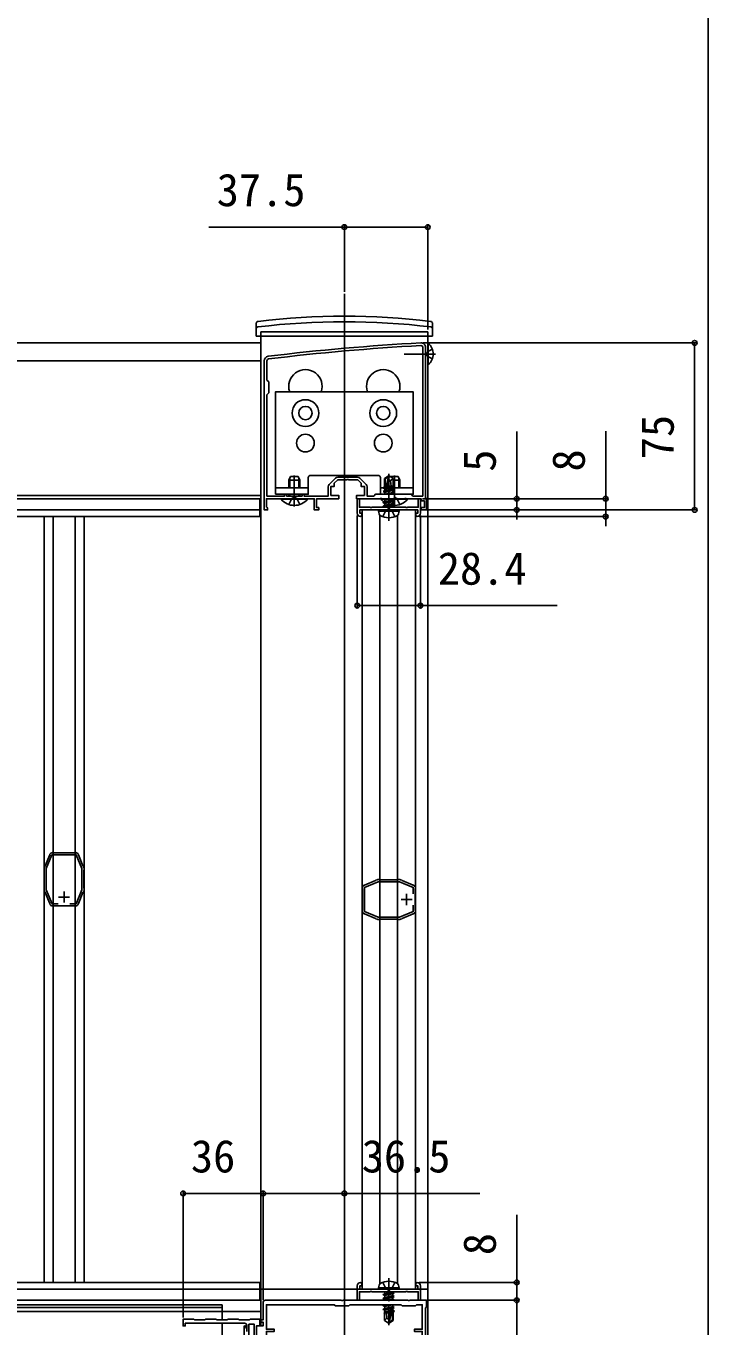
# Model space of a CAD drawing. Units: millimetres, scale not verified. Extents: x -875 to 875, y -1303 to 1296.
# Drawn here: x 568 to 875, y -689 to -105 of the extents above; entities that cross this region are included whole.
import ezdxf
from ezdxf.enums import TextEntityAlignment as Align

# ---------------------------------------------------------------- set-up
doc = ezdxf.new("R2010")
doc.units = ezdxf.units.MM
doc.header["$LTSCALE"] = 8
for name, color, linetype in [('0-2_YKK_11', 7, 'Continuous'), ('0-3_YKK_11E', 7, 'Continuous'), ('0-4_YKK_12', 2, 'Continuous'), ('0-5_YKK_13', 4, 'Continuous'), ('0-6_YKK_D', 6, 'Continuous'), ('0-7_YKK_ZWAK', 7, 'Continuous')]:
    doc.layers.add(name, color=color, linetype=linetype)
doc.styles.add('ＭＳ ゴシック', font='')
doc.styles.get('ＭＳ ゴシック').set_extended_font_data('MS Gothic')

msp = doc.modelspace()

# ---------------------------------------------------------------- linework, layer by layer
at = {"layer": '0-2_YKK_11'}
for p, q in [((746.8, -316.1), (746.8, -249.3)), ((704.739, -310.864), (707.564, -308.039)), ((708.624, -307.6), (717.376, -307.6)), ((718.436, -308.039), (721.261, -310.864))]:
    msp.add_line(p, q, dxfattribs=at)
for points in [[(748, -249.3), (748, -316.8), (748.5, -317.3), (748.5, -322.3), (746, -322.3), (746, -321.3), (747.5, -321.3), (747.5, -318.3), (746, -318.3), (746, -317.3), (739.458, -317.3), (739.275, -317.18), (738.725, -317.18), (738.542, -317.3), (734.458, -317.3), (734.275, -317.18), (733.725, -317.18), (733.542, -317.3), (728.458, -317.3), (728.275, -317.18), (727.725, -317.18), (727.542, -317.3), (717, -317.3), (717, -315.8), (720.5, -315.8), (720.5, -311.8), (719, -311.8), (719, -310.3), (717.5, -308.8), (713.458, -308.8), (713.275, -308.68), (712.725, -308.68), (712.542, -308.8), (708.5, -308.8), (707, -310.3), (707, -311.8), (705.5, -311.8), (705.5, -315.8), (709, -315.8), (709, -317.3)], [(709, -317.3), (699, -317.3), (699, -321.3), (700, -321.3), (700, -322.3), (698, -322.3), (698, -317.3), (689.458, -317.3), (689.275, -317.18), (688.725, -317.18), (688.542, -317.3), (676.5, -317.3), (676.5, -321.008), (676.75, -321.304), (677, -321.6), (677, -322.3), (675.5, -322.3), (675.5, -255.3)], [(676.7, -255.3), (676.7, -264), (677.5, -264.8), (677.5, -269.8), (676.7, -270.6), (676.7, -316.1), (684.6, -316.1), (684.6, -315.3), (685.5, -315.3), (685.5, -316.1), (692.5, -316.1), (692.5, -315.3), (693.4, -315.3), (693.4, -316.1), (704.3, -316.1), (704.3, -311.924)], [(721.7, -311.924), (721.7, -316.1), (724.7, -316.1), (725.5, -315.3), (741.5, -315.3), (742.3, -316.1), (746.8, -316.1)], [(745.7, -323.8), (745.7, -317.3), (744.7, -317.3), (744.7, -321.1), (740.02, -321.1), (739.76, -321.25), (739.24, -321.25), (738.98, -321.1), (732.02, -321.1), (731.76, -321.25), (731.5, -321.4), (731.24, -321.25), (730.98, -321.1), (724.02, -321.1), (723.76, -321.25), (723.24, -321.25), (722.98, -321.1), (718.3, -321.1), (718.3, -317.3), (717.3, -317.3), (717.3, -323.8)], [(718.5, -322.3), (731.5, -322.3), (744.5, -322.3), (744.5, -323.8), (743.7, -323.8), (743.7, -324.8), (744.2, -325.3)], [(718.8, -325.3), (719.3, -324.8), (719.3, -323.8), (718.5, -323.8), (718.5, -322.3)], [(745.7, -670.8), (745.7, -677.3), (744.7, -677.3), (744.7, -673.5), (740.02, -673.5), (739.76, -673.35), (739.24, -673.35), (738.98, -673.5), (732.02, -673.5), (731.76, -673.35), (731.5, -673.2), (731.24, -673.35), (730.98, -673.5), (724.02, -673.5), (723.76, -673.35), (723.24, -673.35), (722.98, -673.5), (718.3, -673.5), (718.3, -677.3), (717.3, -677.3), (717.3, -670.8)], [(718.5, -672.3), (731.5, -672.3), (744.5, -672.3), (744.5, -670.8), (743.7, -670.8), (743.7, -669.8), (744.2, -669.3)], [(718.8, -669.3), (719.3, -669.8), (719.3, -670.8), (718.5, -670.8), (718.5, -672.3)], [(676, -677.3), (710.042, -677.3), (710.225, -677.42), (710.775, -677.42), (710.958, -677.3), (731.042, -677.3), (731.225, -677.42), (731.775, -677.42), (731.958, -677.3), (740.042, -677.3), (740.225, -677.42), (740.775, -677.42), (740.958, -677.3), (748.5, -677.3), (748.5, -680.3), (748, -680.8)], [(672, -689.8), (672, -688.8), (675, -688.8), (675, -687.1), (674, -687.1), (674, -686.1), (675, -686.1), (675, -678.3)], [(748, -680.8), (748, -822.3), (743, -822.3), (743, -820.3), (746, -820.3), (746, -729.8), (675, -729.8), (675, -725.3)], [(666.6, -687.6), (640, -687.6), (640, -688.8), (639, -688.8), (639, -685.8), (643.85, -685.8), (644.15, -686.1), (648.85, -686.1), (649.15, -685.8), (653.85, -685.8), (654.15, -686.1), (658.85, -686.1), (659.15, -685.8), (663.85, -685.8), (664.15, -686.1), (668.85, -686.1), (669.15, -685.8), (673.5, -685.8), (673.5, -688.8), (672, -688.8), (672, -694.224)], [(666.5, -696), (666.5, -688.87), (666.945, -688.751), (667.7, -690.059)], [(667.6, -691.3), (667.6, -688.6)], [(671, -694.7), (671, -688.1), (668.6, -688.1), (668.6, -694.8)]]:
    msp.add_lwpolyline(points, dxfattribs=at)
msp.add_lwpolyline([(676.5, -728.3), (746.5, -728.3), (746.5, -691.3), (743, -691.3), (743, -690.3), (746.5, -690.3), (746.5, -679.3), (744, -679.3), (743.5, -679.8), (737.5, -679.8), (737, -679.3), (714, -679.3), (713.5, -679.8), (707.5, -679.8), (707, -679.3), (676.5, -679.3), (676.5, -690.3), (680, -690.3), (680, -691.3), (676.5, -691.3)], close=True, dxfattribs=at)
for centre, radius, start, end in [((798.781, -1245.899), 999.996, 93.03159, 96.98007), ((798.781, -1245.899), 998.796, 93.03159, 96.98007), ((746, -249.3), 2, 359.99999, 93.0316), ((746, -249.3), 0.8, 359.99999, 93.03161), ((677.5, -255.3), 2, 96.98007, 179.99999), ((677.5, -255.3), 0.8, 96.98007, 179.99999), ((708.624, -309.1), 1.5, 90.00002, 135.00001), ((717.376, -309.1), 1.5, 44.99999, 89.99998), ((705.8, -311.924), 1.5, 134.99999, 179.99998), ((720.2, -311.924), 1.5, 0.00002, 45.00001), ((718.8, -323.8), 1.5, 180.00001, 269.99999), ((744.2, -323.8), 1.5, 270.00001, 359.99999), ((718.8, -670.8), 1.5, 90.00001, 179.99999), ((744.2, -670.8), 1.5, 0.00001, 89.99999), ((676, -678.3), 1, 90.00001, 179.99999), ((666.6, -688.6), 1, 0.00001, 89.99999)]:
    msp.add_arc(centre, radius, start, end, dxfattribs=at)
at = {"layer": '0-3_YKK_11E'}
for p, q in [((583, -496.2), (588, -496.2)), ((585.5, -493.7), (585.5, -498.7)), ((739.507, -499.8), (739.507, -494.8)), ((737.007, -497.3), (742.007, -497.3))]:
    msp.add_line(p, q, dxfattribs=at)
for points in [[(579.113, -476.983), (579.097, -477.138), (579.091, -477.275), (577.012, -482.219), (576.915, -482.321), (576.817, -482.424), (576.617, -482.901)], [(582.91, -499.2), (580.098, -499.2), (577.5, -493.018), (577.5, -483.382), (580.056, -477.3), (590.944, -477.3), (593.5, -483.381), (593.5, -493.018), (590.902, -499.2), (588.09, -499.2)], [(590.443, -476.3), (580.557, -476.3), (580.429, -476.253), (580.28, -476.208)], [(590.72, -476.208), (590.572, -476.253), (590.443, -476.3)], [(594.383, -482.901), (594.183, -482.424), (594.085, -482.321), (593.988, -482.219), (591.909, -477.275), (591.903, -477.138), (591.888, -476.983)], [(576.5, -483.482), (576.5, -484), (576.55, -484.132), (576.6, -484.265), (576.6, -492.135), (576.55, -492.268), (576.5, -492.4), (576.5, -492.918)], [(594.5, -492.918), (594.5, -492.4), (594.45, -492.268), (594.4, -492.135), (594.4, -484.265), (594.45, -484.132), (594.5, -484), (594.5, -483.482)], [(726.207, -488.417), (725.73, -488.617), (725.628, -488.715), (725.525, -488.812), (720.582, -490.891), (720.445, -490.897), (720.289, -490.913)], [(742.506, -499.89), (742.507, -502.702), (736.324, -505.3), (726.688, -505.3), (720.606, -502.744), (720.606, -491.856), (726.688, -489.3), (736.325, -489.3), (742.506, -491.898), (742.506, -494.71)], [(736.224, -488.3), (735.706, -488.3), (735.574, -488.35), (735.442, -488.4), (727.571, -488.4), (727.439, -488.35), (727.306, -488.3), (726.788, -488.3)], [(742.723, -490.912), (742.568, -490.897), (742.431, -490.891), (737.488, -488.812), (737.385, -488.715), (737.282, -488.617), (736.805, -488.417)], [(576.617, -493.499), (576.817, -493.976), (576.915, -494.079), (577.012, -494.181), (579.091, -499.125), (579.097, -499.262), (579.112, -499.417)], [(591.888, -499.417), (591.903, -499.262), (591.909, -499.125), (593.988, -494.181), (594.085, -494.079), (594.183, -493.976), (594.383, -493.499)], [(719.514, -492.08), (719.56, -492.229), (719.606, -492.357)], [(719.606, -492.357), (719.606, -502.243), (719.56, -502.371), (719.514, -502.52)], [(743.499, -502.52), (743.453, -502.371), (743.406, -502.243), (743.406, -492.357), (743.453, -492.229), (743.499, -492.08)], [(580.28, -500.193), (580.429, -500.147), (580.557, -500.1), (590.443, -500.1), (590.571, -500.147), (590.72, -500.193)], [(720.289, -503.688), (720.445, -503.703), (720.582, -503.709), (725.525, -505.788), (725.628, -505.885), (725.73, -505.983), (726.207, -506.183)], [(726.788, -506.3), (727.306, -506.3), (727.439, -506.25), (727.571, -506.2), (735.442, -506.2), (735.574, -506.25), (735.706, -506.3), (736.224, -506.3)], [(736.805, -506.183), (737.282, -505.983), (737.385, -505.885), (737.487, -505.788), (742.431, -503.709), (742.568, -503.703), (742.723, -503.688)]]:
    msp.add_lwpolyline(points, dxfattribs=at)
for centre, start, end in [((580.43, -477.7), 95.73921, 151.44435), ((590.57, -477.7), 28.55562, 84.26075), ((578, -483.482), 157.21229, 180.00002), ((593, -483.482), 359.99994, 22.78745), ((726.788, -489.8), 89.99994, 112.78745), ((736.224, -489.8), 67.21227, 90), ((578, -492.918), 179.99992, 202.78766), ((593, -492.918), 337.21227, 0), ((721.006, -492.23), 118.55562, 174.26075), ((742.006, -492.23), 5.73917, 61.44408), ((580.43, -498.7), 208.55653, 264.26086), ((590.57, -498.7), 275.73917, 331.44408), ((721.006, -502.37), 185.73921, 241.44435), ((726.788, -504.8), 247.21229, 270.00002), ((736.224, -504.8), 269.99992, 292.78766), ((742.006, -502.37), 298.55653, 354.26086)]:
    msp.add_arc(centre, 1.5, start, end, dxfattribs=at)
at = {"layer": '0-4_YKK_12'}
for p, q in [((711.5, -225.3), (711.5, -879.3)), ((749, -242.3), (674, -242.3)), ((674, -242.3), (674, -244.3)), ((674, -244.3), (674, -688.8)), ((749, -242.3), (749, -244.3)), ((749, -244.3), (749, -700.8)), ((674, -247.303), (-251, -247.303)), ((674, -322.303), (674, -247.303)), ((674, -255.303), (-251, -255.303)), ((674, -315.803), (-251, -315.803)), ((674, -317.303), (-251, -317.303)), ((673.5, -317.3), (263, -317.3)), ((674, -322.303), (-251, -322.303)), ((673.5, -325.3), (263, -325.3)), ((576.5, -325.3), (576.5, -669.3)), ((580.557, -325.3), (580.557, -669.3)), ((590.443, -325.3), (590.443, -669.3)), ((594.5, -325.3), (594.5, -669.3)), ((719.5, -672.3), (719.5, -322.3)), ((719.5, -322.3), (743.5, -322.3)), ((727.465, -669.933), (727.465, -324.667)), ((735.335, -669.8), (735.335, -324.8)), ((743.5, -672.3), (743.5, -322.3)), ((673.5, -669.3), (227, -669.3)), ((673.5, -677.3), (673.5, -669.3)), ((-434.65, -672.3), (749, -672.3)), ((674, -677.3), (-251, -677.3)), ((673.5, -677.3), (227, -677.3)), ((674, -677.3), (674, -688.8)), ((719.5, -672.3), (743.5, -672.3)), ((674, -682.3), (-251, -682.3)), ((656.5, -679.3), (-233.5, -679.3)), ((656.5, -680.5), (-233.5, -680.5)), ((656.5, -679.3), (656.5, -686.1)), ((656.5, -687.6), (656.5, -722.3))]:
    msp.add_line(p, q, dxfattribs=at)
msp.add_lwpolyline([(673.5, -317.3), (673.5, -322.3), (673.5, -325.3)], dxfattribs=at)
for centre in [(694, -266.8), (729, -266.8)]:
    msp.add_arc(centre, 7.5, 340.52879, 199.47121, dxfattribs=at)
at = {"layer": '0-5_YKK_13'}
for p, q in [((671.8, -241.3), (671.847, -238.633)), ((751.2, -241.3), (751.153, -238.633)), ((671.8, -241.3), (671.852, -244.3)), ((751.148, -244.3), (671.852, -244.3)), ((751.2, -241.3), (751.148, -244.3)), ((749.093, -251.155), (748.484, -252.3)), ((749, -247.55), (749, -257.05)), ((749.227, -247.55), (749, -247.55)), ((751.109, -250.15), (749.093, -251.155)), ((749.227, -247.55), (749.227, -257.05)), ((752.5, -252.3), (738.446, -252.3)), ((749.093, -253.445), (748.484, -252.3)), ((749.227, -257.05), (749, -257.05)), ((751.109, -254.45), (749.093, -253.445)), ((687.3, -307.3), (686.5, -309)), ((686.5, -312.4), (686.5, -309)), ((691.5, -309), (686.5, -309)), ((686.933, -312.4), (686.933, -308.08)), ((690.7, -307.3), (687.3, -307.3)), ((689, -320.8), (689, -306.8)), ((691.5, -309), (690.7, -307.3)), ((691.067, -312.4), (691.067, -308.08)), ((691.5, -312.4), (691.5, -309)), ((696.25, -306.8), (726.75, -306.8)), ((727.75, -307.8), (727.75, -315.3)), ((729.499, -308.229), (731.323, -306.998)), ((729.499, -312.082), (729.499, -308.229)), ((729.499, -308.229), (729.852, -308.417)), ((729.919, -313.601), (731.323, -307.424)), ((730.429, -313.48), (731.5, -308.771)), ((731.677, -306.998), (731.323, -306.998)), ((731.323, -307.424), (731.323, -306.998)), ((731.5, -327.244), (731.5, -306.171)), ((731.5, -308.771), (731.5, -306.998)), ((731.5, -308.771), (731.677, -306.998)), ((733.501, -308.229), (731.677, -306.998)), ((732.3, -307.3), (732.258, -307.39)), ((735.7, -307.3), (732.3, -307.3)), ((732.324, -309.235), (733.501, -308.229)), ((733.501, -311.672), (733.501, -308.229)), ((736.5, -309), (733.501, -309)), ((734, -320.8), (734, -306.8)), ((736.5, -309), (735.7, -307.3)), ((736.067, -312.4), (736.067, -308.08)), ((736.5, -312.4), (736.5, -309)), ((695.25, -312.4), (680.5, -312.4)), ((686.5, -316.1), (686.5, -315.3)), ((686.933, -316.1), (686.933, -315.3)), ((691.067, -316.1), (691.067, -315.3)), ((691.5, -316.1), (691.5, -315.3)), ((742.5, -312.4), (727.75, -312.4)), ((729.028, -314.002), (733.972, -313.178)), ((733.972, -313.296), (729.028, -314.12)), ((729.028, -314.12), (729.028, -314.002)), ((729.028, -314.12), (729.676, -314.493)), ((729.146, -312.286), (729.852, -312.149)), ((729.146, -312.54), (729.146, -312.286)), ((729.146, -312.54), (729.852, -312.423)), ((729.146, -312.54), (729.676, -312.845)), ((729.499, -311.589), (729.852, -311.589)), ((729.676, -312.845), (729.856, -312.805)), ((729.676, -313.628), (729.676, -312.845)), ((729.676, -314.493), (733.324, -313.669)), ((729.676, -315.276), (729.676, -314.493)), ((730.435, -313.457), (733.324, -312.804)), ((730.622, -312.632), (733.324, -312.021)), ((730.701, -312.283), (733.736, -311.784)), ((730.773, -311.97), (732.734, -311.589)), ((730.859, -311.589), (733.501, -311.589)), ((731.126, -315.3), (733.972, -314.826)), ((731.5, -316.1), (731.5, -315.3)), ((733.972, -314.943), (731.832, -315.3)), ((733.736, -311.784), (733.324, -312.021)), ((733.324, -312.804), (733.324, -312.021)), ((733.972, -313.178), (733.324, -312.804)), ((733.972, -313.296), (733.324, -313.669)), ((733.324, -314.452), (733.324, -313.669)), ((733.972, -314.826), (733.324, -314.452)), ((733.972, -314.943), (733.324, -315.317)), ((733.501, -311.672), (733.736, -311.784)), ((733.972, -313.296), (733.972, -313.178)), ((733.972, -314.943), (733.972, -314.826)), ((683.1, -317.3), (694.9, -317.3)), ((683.1, -317.548), (683.1, -317.3)), ((694.9, -317.548), (683.1, -317.548)), ((686.5, -319.883), (687.855, -317.165)), ((689, -316.556), (687.855, -317.165)), ((689, -316.556), (690.145, -317.165)), ((691.5, -319.883), (690.145, -317.165)), ((694.9, -317.548), (694.9, -317.3)), ((728.1, -317.3), (739.9, -317.3)), ((728.1, -317.548), (728.1, -317.3)), ((729.258, -317.548), (728.1, -317.548)), ((729.028, -317.415), (729.028, -317.298)), ((729.72, -317.3), (729.028, -317.415)), ((729.028, -317.415), (729.676, -317.789)), ((729.028, -318.945), (733.972, -318.121)), ((733.972, -318.239), (729.028, -319.063)), ((729.028, -319.063), (729.028, -318.945)), ((729.028, -319.063), (729.676, -319.437)), ((729.028, -320.593), (733.972, -319.769)), ((733.972, -319.887), (729.028, -320.711)), ((729.028, -320.593), (729.676, -320.22)), ((729.028, -320.711), (729.028, -320.593)), ((729.028, -320.711), (729.676, -321.085)), ((729.676, -317.789), (731.841, -317.3)), ((729.676, -318.572), (729.676, -317.789)), ((729.676, -319.437), (733.324, -318.613)), ((729.676, -320.22), (733.324, -319.396)), ((729.676, -320.22), (729.676, -319.437)), ((729.676, -321.085), (733.324, -320.261)), ((729.676, -321.1), (729.676, -321.085)), ((733.324, -321.043), (733.137, -321.1)), ((733.324, -317.748), (733.324, -317.3)), ((739.9, -317.548), (733.324, -317.548)), ((733.972, -318.121), (733.324, -317.748)), ((733.972, -318.239), (733.324, -318.613)), ((733.324, -319.396), (733.324, -318.613)), ((733.972, -319.769), (733.324, -319.396)), ((733.972, -319.887), (733.324, -320.261)), ((733.324, -321.043), (733.324, -320.261)), ((733.422, -321.1), (733.324, -321.043)), ((733.972, -318.239), (733.972, -318.121)), ((733.972, -319.887), (733.972, -319.769)), ((734, -316.556), (735.145, -317.165)), ((736.5, -319.883), (735.145, -317.165)), ((739.9, -317.548), (739.9, -317.3)), ((726.896, -322.889), (726.999, -322.3)), ((726.896, -322.889), (727.098, -324.036)), ((726.896, -322.889), (736.104, -322.889)), ((726.999, -322.3), (736.001, -322.3)), ((736.104, -322.889), (735.902, -324.036)), ((736.104, -322.889), (736.001, -322.3)), ((726.896, -671.711), (727.098, -670.564)), ((736.104, -671.711), (726.896, -671.711)), ((726.896, -671.711), (726.999, -672.3)), ((731.5, -667.356), (731.5, -677.6)), ((736.104, -671.711), (735.902, -670.564)), ((736.104, -671.711), (736.001, -672.3)), ((736.001, -672.3), (726.999, -672.3)), ((729.028, -674.713), (733.972, -673.889)), ((733.972, -674.007), (729.028, -674.831)), ((729.028, -674.713), (729.676, -674.339)), ((729.028, -674.713), (729.028, -674.831)), ((729.028, -674.831), (729.676, -675.204)), ((729.028, -676.361), (733.972, -675.537)), ((733.972, -675.655), (729.028, -676.479)), ((729.028, -676.361), (729.676, -675.987)), ((729.028, -676.361), (729.028, -676.479)), ((729.028, -676.479), (729.676, -676.852)), ((729.578, -673.5), (729.676, -673.557)), ((729.676, -673.557), (729.863, -673.5)), ((733.324, -673.515), (729.676, -674.339)), ((729.676, -673.557), (729.676, -674.339)), ((733.324, -674.38), (729.676, -675.204)), ((733.324, -675.163), (729.676, -675.987)), ((729.676, -675.204), (729.676, -675.987)), ((729.676, -676.852), (729.676, -677.3)), ((733.324, -676.811), (731.108, -677.311)), ((731.483, -677.6), (731.613, -677.578)), ((733.28, -677.3), (733.972, -677.185)), ((733.324, -673.5), (733.324, -673.515)), ((733.972, -673.889), (733.324, -673.515)), ((733.972, -674.007), (733.324, -674.38)), ((733.324, -674.38), (733.324, -675.163)), ((733.972, -675.537), (733.324, -675.163)), ((733.324, -676.028), (733.324, -676.811)), ((733.972, -677.185), (733.324, -676.811)), ((733.972, -673.889), (733.972, -674.007)), ((733.972, -675.537), (733.972, -675.655)), ((733.972, -677.185), (733.972, -677.302)), ((729.028, -679.657), (729.676, -679.283)), ((731.874, -679.3), (729.028, -679.774)), ((729.028, -679.657), (731.168, -679.3)), ((729.028, -679.657), (729.028, -679.774)), ((729.028, -679.774), (729.676, -680.148)), ((729.028, -681.304), (733.972, -680.481)), ((733.972, -680.598), (729.028, -681.422)), ((729.028, -681.304), (729.676, -680.931)), ((729.028, -681.304), (729.028, -681.422)), ((729.028, -681.422), (729.676, -681.796)), ((732.298, -682.317), (729.264, -682.816)), ((729.264, -682.816), (729.676, -682.579)), ((729.499, -682.928), (729.264, -682.816)), ((729.499, -682.928), (729.499, -686.371)), ((732.141, -683.011), (729.499, -683.011)), ((733.324, -680.107), (729.676, -680.931)), ((729.676, -680.148), (729.676, -680.931)), ((732.565, -681.143), (729.676, -681.796)), ((729.676, -681.796), (729.676, -682.579)), ((732.378, -681.968), (729.676, -682.579)), ((732.227, -682.63), (730.266, -683.011)), ((731.5, -679.3), (731.5, -688.429)), ((732.571, -681.12), (731.5, -685.829)), ((733.081, -680.999), (731.677, -687.176)), ((733.324, -681.755), (733.144, -681.795)), ((733.854, -682.06), (733.148, -682.177)), ((733.854, -682.314), (733.148, -682.451)), ((733.501, -683.011), (733.148, -683.011)), ((733.324, -679.324), (733.324, -680.107)), ((733.972, -680.481), (733.324, -680.107)), ((733.324, -680.972), (733.324, -681.755)), ((733.854, -682.06), (733.324, -681.755)), ((733.501, -682.518), (733.501, -686.371)), ((733.854, -682.06), (733.854, -682.314)), ((733.972, -680.481), (733.972, -680.598)), ((730.676, -685.365), (729.499, -686.371)), ((729.499, -686.371), (731.323, -687.602)), ((731.5, -685.829), (731.323, -687.602)), ((731.323, -687.602), (731.677, -687.602)), ((731.5, -685.829), (731.5, -687.602)), ((733.501, -686.371), (731.677, -687.602)), ((731.677, -687.176), (731.677, -687.602)), ((733.501, -686.371), (733.148, -686.183))]:
    msp.add_line(p, q, dxfattribs=at)
for points in [[(680.5, -315.3), (680.5, -269.3), (742.5, -269.3), (742.5, -315.3), (727.75, -315.3)], [(695.25, -307.8), (695.25, -315.3), (680.5, -315.3)], [(729.852, -313.415), (729.852, -308.417), (731.323, -307.424)], [(731.5, -308.645), (732.324, -309.235), (732.559, -311.589)], [(729.028, -314.002), (729.676, -313.628), (729.901, -313.577)], [(729.146, -312.286), (729.676, -311.98), (729.852, -311.94)], [(729.634, -315.3), (729.676, -315.276), (733.324, -314.452)], [(729.028, -318.945), (729.676, -318.572), (733.324, -317.748)], [(728.793, -325.336), (730.152, -322.609), (731.5, -321.893)], [(734.207, -325.336), (732.848, -322.609), (731.5, -321.893)], [(728.793, -669.264), (730.152, -671.991), (731.5, -672.707)], [(734.207, -669.264), (732.848, -671.991), (731.5, -672.707)], [(733.972, -675.655), (733.324, -676.028), (729.676, -676.852)], [(733.366, -679.3), (733.324, -679.324), (729.676, -680.148)], [(731.5, -685.955), (730.676, -685.365), (730.441, -683.011)], [(733.148, -681.185), (733.148, -686.183), (731.677, -687.176)], [(733.972, -680.598), (733.324, -680.972), (733.099, -681.023)], [(733.854, -682.314), (733.324, -682.62), (733.148, -682.66)]]:
    msp.add_lwpolyline(points, dxfattribs=at)
for centre, radius in [((694, -278.8), 6), ((729, -278.8), 6), ((694, -278.8), 3), ((729, -278.8), 3), ((694, -292.3), 4), ((729, -292.3), 4)]:
    msp.add_circle(centre, radius, dxfattribs=at)
for centre, radius, start, end in [((672.846, -238.651), 1, 96.9597, 179), ((711.5, -555.3), 317.528, 82.97773, 97.02227), ((711.5, -555.3), 320, 83.0403, 96.9597), ((750.154, -238.651), 1, 1, 83.0403), ((672.803, -241.147), 1, 97.02227, 179), ((750.197, -241.147), 1, 1, 82.97773), ((745.4, -252.3), 6.1, 308.85935, 51.14065), ((696.25, -307.8), 1, 90, 180), ((726.75, -307.8), 1, 0, 90), ((730.144, -313.415), 0.292, 180, 347.19096), ((689, -312.6), 7.7, 219.98312, 320.01688), ((734, -312.6), 7.7, 219.98312, 233.00612), ((734, -312.6), 7.7, 264.9665, 320.01688), ((728.141, -323.852), 1.059, 190, 239.36409), ((731.5, -318.18), 7.651, 239.36409, 300.63591), ((734.859, -323.852), 1.059, 300.63591, 350), ((728.141, -670.748), 1.059, 120.63591, 170), ((731.5, -676.42), 7.651, 59.36409, 120.63591), ((734.859, -670.748), 1.059, 10, 59.36409), ((732.856, -681.185), 0.292, 0, 167.19096)]:
    msp.add_arc(centre, radius, start, end, dxfattribs=at)
at = {"layer": '0-6_YKK_D'}
for p, q in [((711.5, -224.3), (711.5, -194.3)), ((749, -241.3), (749, -194.3)), ((747, -247.3), (870, -247.3)), ((869, -322.3), (869, -247.3)), ((789, -317.3), (789, -287.109)), ((829, -317.3), (829, -286.882)), ((746.7, -317.3), (830, -317.3)), ((746.7, -317.3), (790, -317.3)), ((789, -322.3), (789, -317.3)), ((829, -325.3), (829, -317.3)), ((717.3, -324.8), (717.3, -366.3)), ((745.2, -325.3), (830, -325.3)), ((745.7, -324.8), (745.7, -366.3)), ((749.2, -322.3), (870, -322.3)), ((749.2, -322.3), (790, -322.3)), ((789, -322.3), (789, -326.6)), ((829, -325.3), (829, -329.6)), ((639, -685.1), (639, -628.3)), ((639, -629.3), (675, -629.3)), ((675, -677.3), (675, -628.3)), ((675, -677.3), (675, -628.3)), ((711.5, -667.3), (711.5, -628.3)), ((789, -669.3), (789, -638.882)), ((745.2, -669.3), (790, -669.3)), ((789, -677.3), (789, -669.3)), ((749.2, -677.3), (790, -677.3)), ((749.2, -677.3), (790, -677.3)), ((789, -677.3), (789, -681.6)), ((789, -677.3), (789, -822.3))]:
    msp.add_line(p, q, dxfattribs=at)
for points in [[(749, -195.3), (711.5, -195.3), (650.609, -195.3)], [(717.3, -365.3), (745.7, -365.3), (807.159, -365.3)], [(675, -629.3), (711.5, -629.3), (772.391, -629.3)]]:
    msp.add_lwpolyline(points, dxfattribs=at)
for centre in [(711.5, -195.3), (749, -195.3), (869, -247.3), (789, -317.3), (789, -322.3), (829, -317.3), (869, -322.3), (829, -325.3), (717.3, -365.3), (745.7, -365.3), (639, -629.3), (675, -629.3), (675, -629.3), (711.5, -629.3), (789, -669.3), (789, -677.3), (789, -677.3)]:
    msp.add_circle(centre, 1.075, dxfattribs=at)
at = {"layer": '0-7_YKK_ZWAK'}
msp.add_lwpolyline([(-875, -1303.3), (875, -1303.3), (875, 1246.7)], dxfattribs=at)

# ---------------------------------------------------------------- texts
at = {"layer": '0-6_YKK_D', "style": 'ＭＳ ゴシック'}
for s, p in [('37.5', (654.132, -190.3)), ('28.4', (753.523, -360.3)), ('36', (642.511, -624.3)), ('36.5', (719.323, -624.3))]:
    msp.add_text(s, height=14.66, dxfattribs=at).set_placement(p, align=Align.BOTTOM_LEFT)
for s, p in [('75', (864, -299.573)), ('5', (784, -305.177)), ('8', (824, -305.064)), ('8', (784, -657.064))]:
    msp.add_text(s, height=14.66, rotation=90, dxfattribs=at).set_placement(p, align=Align.BOTTOM_LEFT)

doc.saveas('drawing.dxf')
